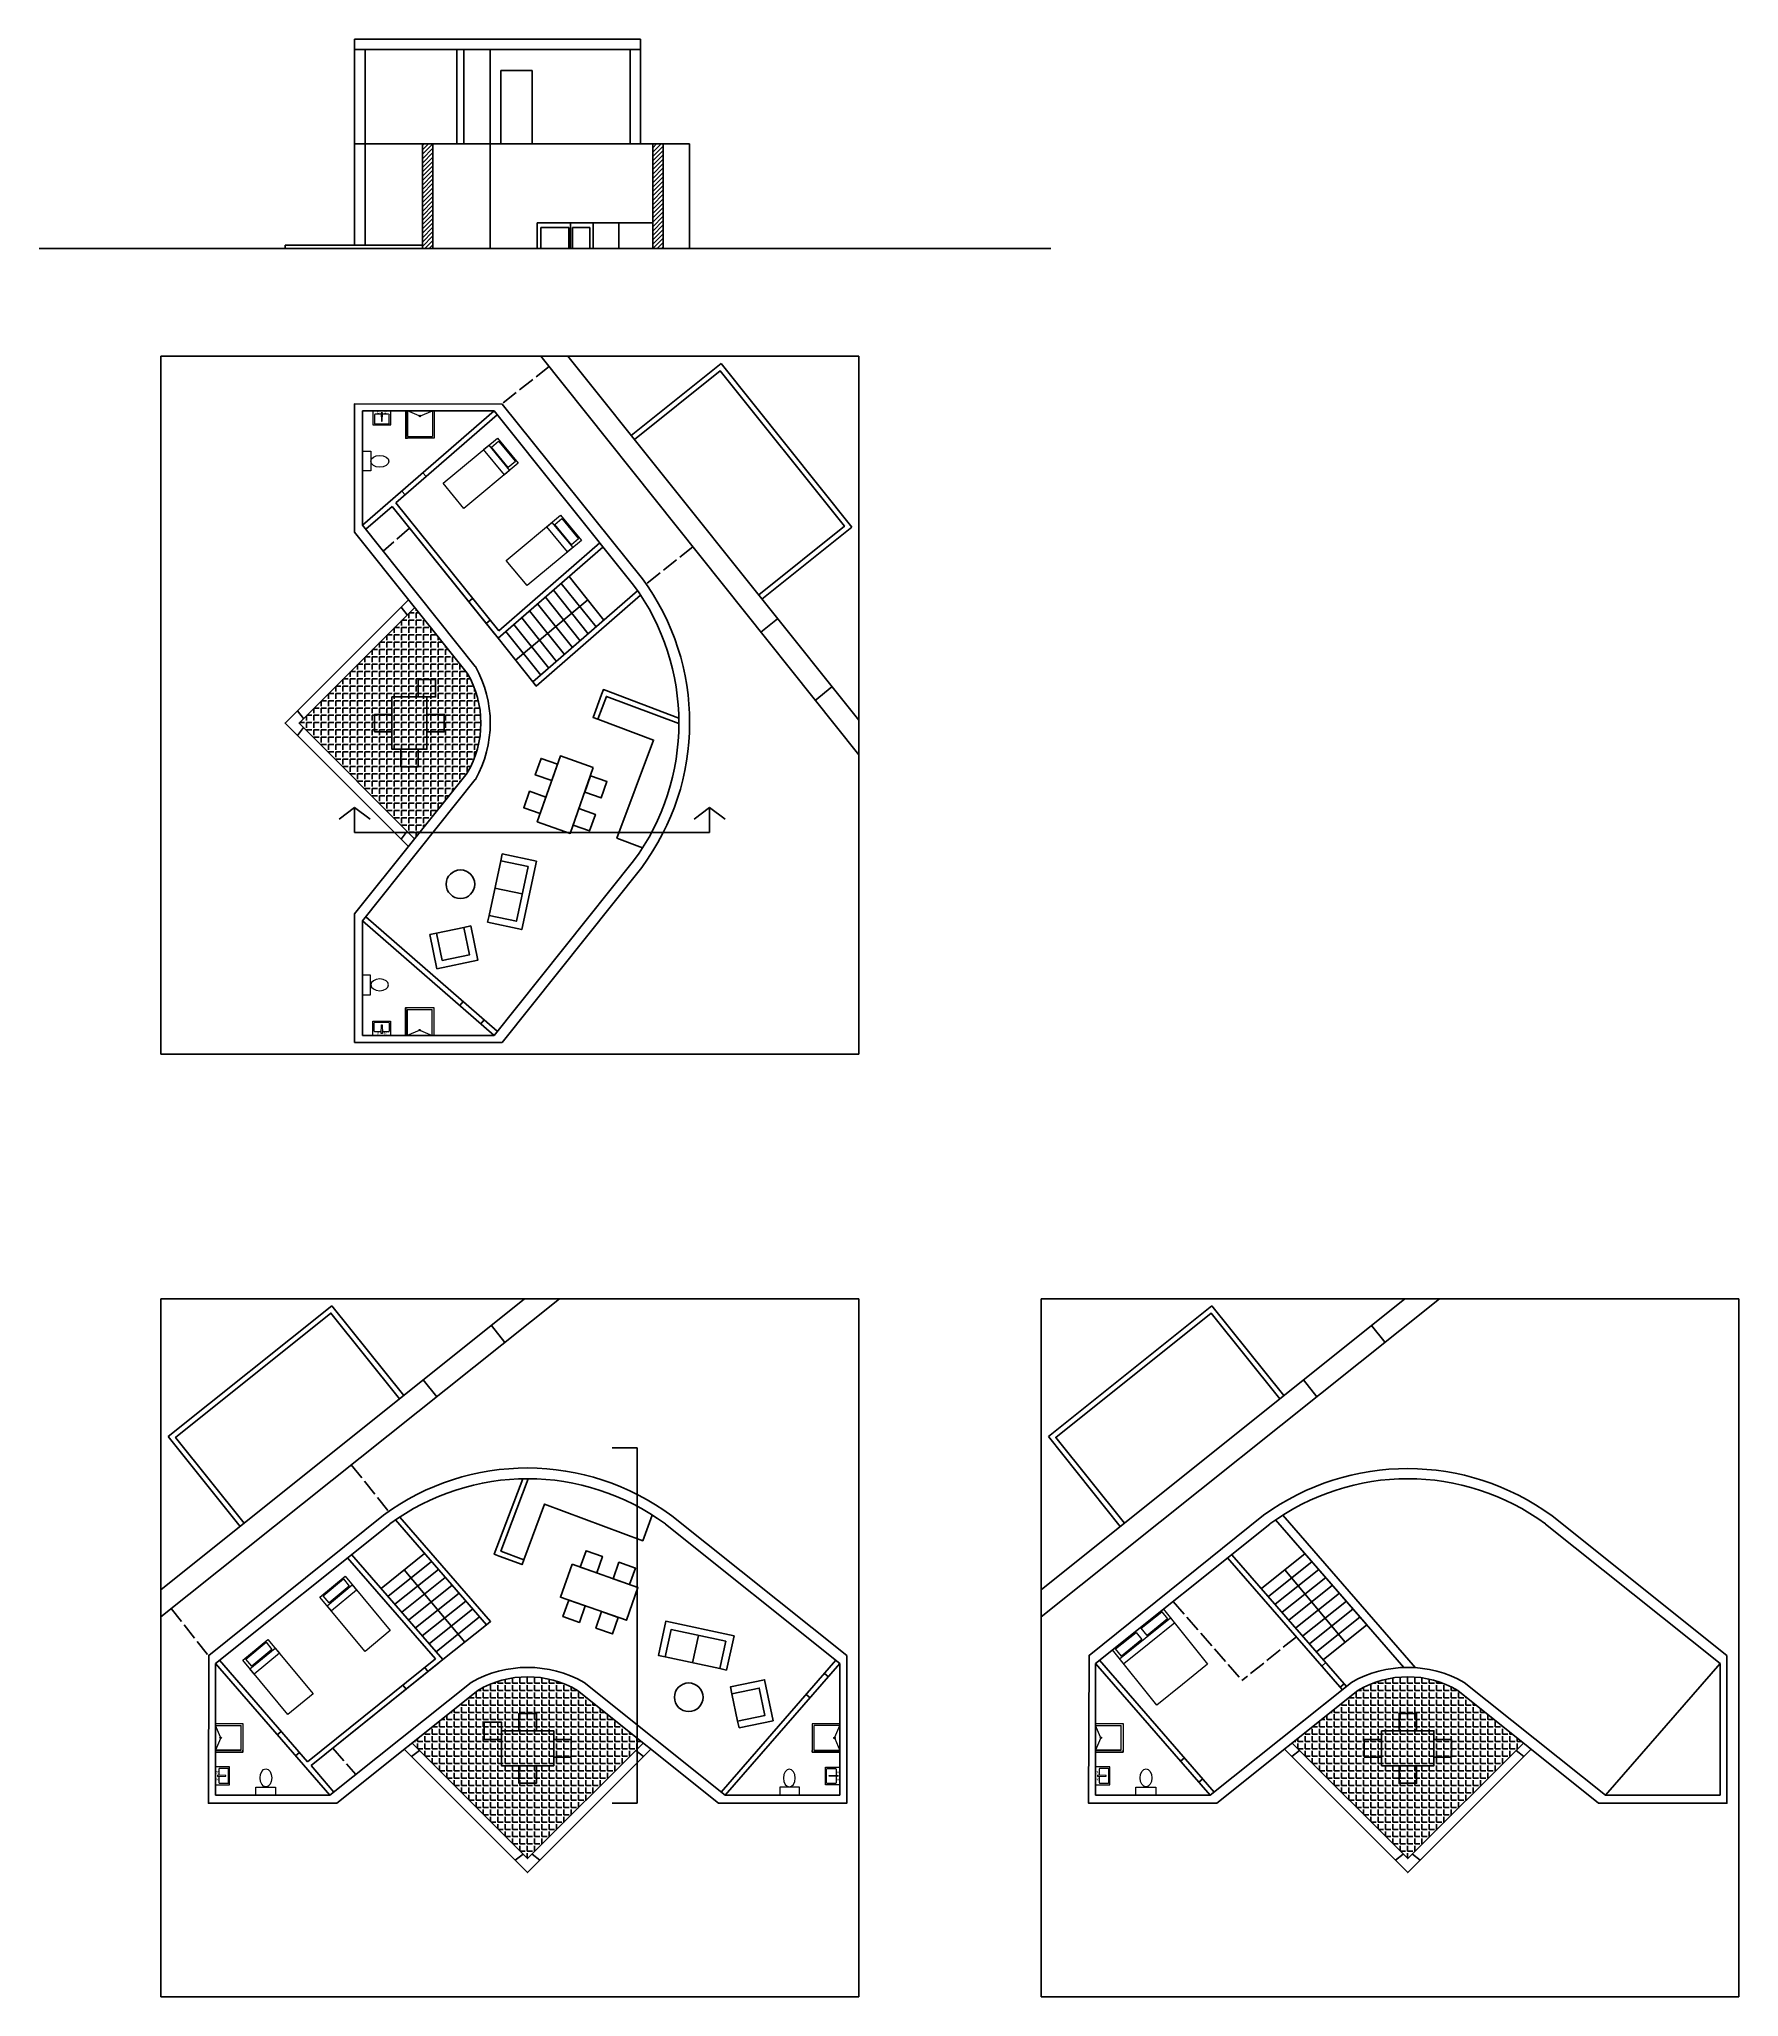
# Model space of a CAD drawing. Header units: millimetres. Extents: x 2136 to 7007, y 2494 to 8103.
import ezdxf

# ---------------------------------------------------------------- set-up
doc = ezdxf.new("R2010")
doc.units = ezdxf.units.MM
doc.linetypes.add('ACAD_ISO02W100', pattern=[15, 12, -3])

msp = doc.modelspace()

# ---------------------------------------------------------------- hatches: boundary and pattern name
h = msp.add_hatch()
h.set_pattern_fill('ANSI31', color=256, scale=2.8)
h.paths.add_polyline_path([(3264.4, 7803), (3234.4, 7803), (3234.4, 7503), (3264.4, 7503)])
h.paths.add_polyline_path([(3924.5, 7803), (3894.5, 7803), (3894.5, 7503), (3924.5, 7503)])
h = msp.add_hatch()
h.set_pattern_fill('ANGLE', color=256, scale=3, angle=-90)
h.set_pattern_definition([(270, (4955.488, 11215.747), (20.955, -4e-15), [15.24, -5.715]), (360, (4955.488, 11215.747), (5e-15, 20.955), [15.24, -5.715])])
h.paths.add_polyline_path([(3362.6, 6286.4), (3212.2, 6474.7), (2880.9, 6143.4), (3212.1, 5812.1), (3362.6, 6000.3, 0.274982)])
h.paths.add_polyline_path([(3247.1, 6168.4), (3297.1, 6168.4), (3297.1, 6118.4), (3247.1, 6118.4), (3247.1, 6068.4), (3222.1, 6068.4), (3222.1, 6018.4), (3172.1, 6018.4), (3172.1, 6068.4), (3147.1, 6068.4), (3147.1, 6118.4), (3097.1, 6118.4), (3097.1, 6168.4), (3147.1, 6168.4), (3147.1, 6218.4), (3172.1, 6218.4), (3172.1, 6268.4), (3222.1, 6268.4), (3222.1, 6218.4), (3247.1, 6218.4)], flags=16)
h.paths.add_polyline_path([(3247.1, 6218.4), (3147.1, 6218.4), (3147.1, 6068.4), (3247.1, 6068.4)], flags=0)
h = msp.add_hatch()
h.set_pattern_fill('ANGLE', color=256, scale=3, angle=-90)
h.set_pattern_definition([(270, (4955.488, 11215.747), (20.955, -4e-15), [15.24, -5.715]), (360, (4955.488, 11215.747), (5e-15, 20.955), [15.24, -5.715])])
h.paths.add_polyline_path([(3147.1, 6068.4), (3247.1, 6068.4), (3247.1, 6218.4), (3147.1, 6218.4)])
h.paths.add_polyline_path([(3222.1, 6218.4), (3222.1, 6268.4), (3172.1, 6268.4), (3172.1, 6218.4)])
h.paths.add_polyline_path([(3247.1, 6118.4), (3297.1, 6118.4), (3297.1, 6168.4), (3247.1, 6168.4)])
h.paths.add_polyline_path([(3222.1, 6018.4), (3222.1, 6068.4), (3172.1, 6068.4), (3172.1, 6018.4)])
h.paths.add_polyline_path([(3147.1, 6118.4), (3147.1, 6168.4), (3097.1, 6168.4), (3097.1, 6118.4)])
h = msp.add_hatch()
h.set_pattern_fill('ANGLE', color=256, scale=3)
h.set_pattern_definition([(0, (-1536.482, 4964.326), (0, 20.955), [15.24, -5.715]), (90, (-1536.482, 4964.326), (-20.955, 1e-15), [15.24, -5.715])])
h.paths.add_polyline_path([(3392.8, 3371.4), (3204.6, 3221), (3535.9, 2889.7), (3867.2, 3221), (3679, 3371.4, 0.274982)])
h.paths.add_polyline_path([(3510.9, 3255.9), (3510.9, 3305.9), (3560.9, 3305.9), (3560.9, 3255.9), (3610.9, 3255.9), (3610.9, 3230.9), (3660.9, 3230.9), (3660.9, 3180.9), (3610.9, 3180.9), (3610.9, 3155.9), (3560.9, 3155.9), (3560.9, 3105.9), (3510.9, 3105.9), (3510.9, 3155.9), (3460.9, 3155.9), (3460.9, 3180.9), (3410.9, 3180.9), (3410.9, 3230.9), (3460.9, 3230.9), (3460.9, 3255.9)], flags=16)
h.paths.add_polyline_path([(3460.9, 3255.9), (3460.9, 3155.9), (3610.9, 3155.9), (3610.9, 3255.9)], flags=0)
h = msp.add_hatch()
h.set_pattern_fill('ANGLE', color=256, scale=3)
h.set_pattern_definition([(0, (986.12, 4964.326), (0, 20.955), [15.24, -5.715]), (90, (986.12, 4964.326), (-20.955, 1e-15), [15.24, -5.715])])
h.paths.add_polyline_path([(5915.4, 3371.4), (5727.2, 3221), (6058.5, 2889.7), (6389.8, 3221), (6201.6, 3371.4, 0.274982)])
h.paths.add_polyline_path([(6033.5, 3255.9), (6033.5, 3305.9), (6083.5, 3305.9), (6083.5, 3255.9), (6133.5, 3255.9), (6133.5, 3230.9), (6183.5, 3230.9), (6183.5, 3180.9), (6133.5, 3180.9), (6133.5, 3155.9), (6083.5, 3155.9), (6083.5, 3105.9), (6033.5, 3105.9), (6033.5, 3155.9), (5983.5, 3155.9), (5983.5, 3180.9), (5933.5, 3180.9), (5933.5, 3230.9), (5983.5, 3230.9), (5983.5, 3255.9)], flags=16)
h.paths.add_polyline_path([(5983.5, 3255.9), (5983.5, 3155.9), (6133.5, 3155.9), (6133.5, 3255.9)], flags=0)
h = msp.add_hatch()
h.set_pattern_fill('ANGLE', color=256, scale=3)
h.set_pattern_definition([(0, (-1536.482, 4964.326), (0, 20.955), [15.24, -5.715]), (90, (-1536.482, 4964.326), (-20.955, 1e-15), [15.24, -5.715])])
h.paths.add_polyline_path([(3610.9, 3155.9), (3610.9, 3255.9), (3460.9, 3255.9), (3460.9, 3155.9)])
h.paths.add_polyline_path([(3460.9, 3230.9), (3410.9, 3230.9), (3410.9, 3180.9), (3460.9, 3180.9)])
h.paths.add_polyline_path([(3560.9, 3255.9), (3560.9, 3305.9), (3510.9, 3305.9), (3510.9, 3255.9)])
h.paths.add_polyline_path([(3660.9, 3230.9), (3610.9, 3230.9), (3610.9, 3180.9), (3660.9, 3180.9)])
h.paths.add_polyline_path([(3560.9, 3155.9), (3510.9, 3155.9), (3510.9, 3105.9), (3560.9, 3105.9)])
h = msp.add_hatch()
h.set_pattern_fill('ANGLE', color=256, scale=3)
h.set_pattern_definition([(0, (986.12, 4964.326), (0, 20.955), [15.24, -5.715]), (90, (986.12, 4964.326), (-20.955, 1e-15), [15.24, -5.715])])
h.paths.add_polyline_path([(6133.5, 3155.9), (6133.5, 3255.9), (5983.5, 3255.9), (5983.5, 3155.9)])
h.paths.add_polyline_path([(5933.5, 3180.9), (5983.5, 3180.9), (5983.5, 3230.9), (5933.5, 3230.9)])
h.paths.add_polyline_path([(6083.5, 3255.9), (6083.5, 3305.9), (6033.5, 3305.9), (6033.5, 3255.9)])
h.paths.add_polyline_path([(6183.5, 3230.9), (6133.5, 3230.9), (6133.5, 3180.9), (6183.5, 3180.9)])
h.paths.add_polyline_path([(6083.5, 3155.9), (6033.5, 3155.9), (6033.5, 3105.9), (6083.5, 3105.9)])

# ---------------------------------------------------------------- linework, layer by layer
for p, q in [((3859.7, 8103), (3039.8, 8103)), ((3039.8, 8103), (3039.8, 7803)), ((3039.8, 8103), (3039.8, 8073)), ((3353.3, 8103), (3333.3, 8103)), ((3859.7, 7803), (3859.7, 8103)), ((3039.8, 8073), (3859.7, 8073)), ((3069.8, 7803), (3069.8, 8073)), ((3333.3, 8073), (3333.3, 7803)), ((3353.3, 8073), (3353.3, 7803)), ((3428.8, 7803), (3428.6, 8073)), ((3844.7, 8073), (3829.7, 8073)), ((3829.7, 8073), (3829.7, 7803)), ((3859.7, 8073), (3844.7, 8073)), ((3458.8, 7803), (3458.8, 8013)), ((3458.8, 8013), (3548.8, 8013)), ((3548.8, 8013), (3548.8, 7803)), ((3234.4, 7803), (3039.8, 7803)), ((3039.8, 7803), (3039.8, 7513)), ((3039.8, 7803), (3069.8, 7803)), ((3069.8, 7803), (3069.8, 7513)), ((3264.4, 7803), (3234.4, 7803)), ((3234.4, 7803), (3234.4, 7503)), ((3924.5, 7803), (3264.4, 7803)), ((3264.4, 7503), (3264.4, 7803)), ((3428.8, 7803), (3428.8, 7503)), ((3428.8, 7803), (3458.8, 7803)), ((3894.5, 7503), (3894.5, 7803)), ((3894.5, 7803), (3924.5, 7803)), ((3924.5, 7803), (4000.1, 7803)), ((3924.5, 7803), (3924.5, 7503)), ((4000.1, 7803), (4000.1, 7503)), ((3658.9, 7577), (3563.7, 7577)), ((3563.7, 7577), (3563.7, 7563)), ((3658.9, 7503), (3658.9, 7577)), ((3658.9, 7577), (3724.2, 7577)), ((3724.2, 7577), (3724.2, 7503)), ((3797.6, 7577), (3724.2, 7577)), ((3797.6, 7503), (3797.6, 7577)), ((3797.6, 7577), (3894.5, 7577)), ((3563.7, 7563), (3563.7, 7503)), ((3653.9, 7563), (3573.7, 7563)), ((3573.7, 7503), (3573.7, 7563)), ((3653.9, 7503), (3653.9, 7563)), ((3714.2, 7563), (3664.2, 7563)), ((3664.2, 7563), (3664.2, 7503)), ((3714.2, 7503), (3714.2, 7563)), ((2135.9, 7503), (5035.4, 7503)), ((2840.9, 7503), (2840.9, 7513)), ((2840.9, 7513), (3234.4, 7513)), ((3234.4, 7503), (3264.4, 7503)), ((3563.7, 7503), (3568.7, 7503)), ((3568.7, 7503), (3573.7, 7503)), ((3658.9, 7503), (3653.9, 7503)), ((3719.2, 7503), (3714.2, 7503)), ((3724.2, 7503), (3719.2, 7503)), ((3924.5, 7503), (3894.5, 7503)), ((2484.9, 5194.4), (2484.9, 7194.4)), ((2484.9, 7194.4), (4484.9, 7194.4)), ((3574.1, 7194.4), (4484.9, 6052.1)), ((3650.9, 7194.4), (4484.9, 6151.9)), ((4484.9, 7194.4), (3684.9, 7194.4)), ((4484.9, 7194.4), (4484.9, 5194.4)), ((3832.7, 6967.1), (4090.4, 7173.2)), ((4090.4, 7173.2), (4465.2, 6704.7)), ((3063, 7038.4), (3062.4, 6710.2)), ((3439.6, 7038.4), (3062.4, 6710.2)), ((3439.6, 7038.4), (3063, 7038.4)), ((3120.8, 7038.4), (3171.8, 7038.4)), ((3158.6, 6774), (3449, 7026.7)), ((3191.4, 6964.5), (3191.4, 7038.4)), ((3839.6, 6538.4), (3439.6, 7038.4)), ((3071.8, 6698.5), (3147.3, 6764.1)), ((3158.6, 6774), (3453.1, 6407.7)), ((3386, 6305.2), (3062.4, 6710.2)), ((4465.2, 6704.7), (4207.5, 6498.6)), ((3453.1, 6407.7), (3742.5, 6659.5)), ((3654.9, 6563.4), (3754.7, 6438.4)), ((3551.1, 6261.2), (3851.2, 6522.3)), ((3609.6, 6524), (3709.5, 6399)), ((3609.6, 6524), (3709.5, 6399)), ((3632.3, 6543.7), (3732.1, 6418.7)), ((3173.2, 6475.7), (3191, 6453.5)), ((3501.1, 6323.7), (3708.1, 6496.7)), ((3541.7, 6465), (3641.6, 6339.9)), ((3564.4, 6484.6), (3664.2, 6359.6)), ((3564.4, 6484.6), (3664.2, 6359.6)), ((3587, 6504.3), (3686.9, 6379.3)), ((3473.8, 6405.9), (3573.7, 6280.9)), ((3496.5, 6425.6), (3596.3, 6300.5)), ((3519.1, 6445.3), (3619, 6320.2)), ((3519.1, 6445.3), (3619, 6320.2)), ((4252.3, 6442.4), (4204.3, 6403.9)), ((3451.2, 6386.2), (3551.1, 6261.2)), ((4408.2, 6246.9), (4360.2, 6208.5)), ((2876.2, 6178.7), (2894, 6156.5)), ((2894, 6130.3), (2876.2, 6108)), ((3386, 5981.8), (3062.4, 5576.7)), ((3039.8, 5901.2), (2995.4, 5868.4)), ((3039.8, 5829.5), (3039.8, 5901.2)), ((3039.8, 5829.5), (3039.8, 5901.2)), ((3039.8, 5901.2), (3084.2, 5868.4)), ((4057.5, 5901.2), (4013.1, 5868.4)), ((4057.5, 5829.5), (4057.5, 5901.2)), ((4057.5, 5901.2), (4101.9, 5868.4)), ((3039.8, 5829.5), (4057.5, 5829.5)), ((3190.9, 5833.3), (3173.2, 5811.1)), ((3425.4, 5592.5), (3459.1, 5748.9)), ((3839.6, 5748.5), (3439.6, 5248.5)), ((3442.3, 5670.7), (3520.5, 5653.9)), ((3062.4, 5248.5), (3062.4, 5576.7)), ((3062.4, 5576.7), (3439.6, 5248.5)), ((3071.8, 5588.4), (3449, 5260.3)), ((3275, 5541.6), (3353.3, 5558)), ((3191.1, 5322.5), (3191.1, 5248.5)), ((3439.6, 5248.5), (3062.4, 5248.5)), ((4484.9, 5194.4), (2484.9, 5194.4)), ((2484.9, 4493.7), (4484.9, 4493.7)), ((2484.9, 2493.7), (2484.9, 4493.7)), ((2484.9, 4493.7), (2484.9, 3693.7)), ((2484.9, 3659.7), (3527.4, 4493.7)), ((2484.9, 3582.9), (3627.2, 4493.7)), ((4484.9, 4493.7), (4484.9, 2493.7)), ((5007.3, 4493.7), (7007.3, 4493.7)), ((5007.3, 2493.7), (5007.3, 4493.7)), ((5007.3, 4493.7), (5007.3, 3693.7)), ((5007.3, 3659.7), (6049.8, 4493.7)), ((5007.3, 3582.9), (6149.6, 4493.7)), ((7007.3, 4493.7), (7007.3, 2493.7)), ((2506, 4099.2), (2974.5, 4474.1)), ((2974.5, 4474.1), (3180.7, 4216.4)), ((5028.5, 4099.2), (5497, 4474.1)), ((5497, 4474.1), (5703.1, 4216.4)), ((3432.4, 4417), (3470.8, 4369)), ((5954.8, 4417), (5993.2, 4369)), ((3236.9, 4261.2), (3275.3, 4213.2)), ((5759.3, 4261.2), (5797.8, 4213.2)), ((2712.2, 3841.5), (2506, 4099.2)), ((5234.6, 3841.5), (5028.5, 4099.2)), ((3849.7, 4066.3), (3778.1, 4066.3)), ((3849.7, 3048.6), (3849.7, 4066.3)), ((5700.6, 3873.9), (6080.9, 3436.8)), ((3140.9, 3848.5), (2640.9, 3448.5)), ((3418.1, 3559.9), (3157, 3860)), ((3930.7, 3848.5), (4430.7, 3448.5)), ((5663.5, 3848.5), (5163.5, 3448.5)), ((5679.6, 3860), (6047.3, 3437.4)), ((6453.3, 3848.5), (6953.3, 3448.5)), ((3115.8, 3663.7), (3240.8, 3763.6)), ((5882.4, 3383.4), (5554.4, 3760.3)), ((5639.3, 3663.7), (5764.3, 3763.6)), ((3271.6, 3462), (3019.7, 3751.3)), ((3135.5, 3641.1), (3260.5, 3741)), ((3155.2, 3618.5), (3280.2, 3718.3)), ((3155.2, 3618.5), (3280.2, 3718.3)), ((3355.6, 3510), (3182.5, 3717)), ((5870.7, 3374.1), (5542.2, 3751.5)), ((5659, 3641.1), (5784, 3741)), ((5659, 3641.1), (5784, 3741)), ((5678.6, 3618.5), (5803.7, 3718.3)), ((5678.6, 3618.5), (5803.7, 3718.3)), ((5678.6, 3618.5), (5803.7, 3718.3)), ((5879, 3510), (5705.9, 3717)), ((3174.9, 3595.8), (3299.9, 3695.7)), ((3194.6, 3573.2), (3319.6, 3673.1)), ((3194.6, 3573.2), (3319.6, 3673.1)), ((3214.3, 3550.6), (3339.3, 3650.4)), ((5698.3, 3595.8), (5823.4, 3695.7)), ((5718, 3573.2), (5843.1, 3673.1)), ((5718, 3573.2), (5843.1, 3673.1)), ((5737.7, 3550.6), (5862.7, 3650.4)), ((3234, 3527.9), (3359, 3627.8)), ((3234, 3527.9), (3359, 3627.8)), ((3253.7, 3505.3), (3378.7, 3605.2)), ((5757.4, 3527.9), (5882.4, 3627.8)), ((5757.4, 3527.9), (5882.4, 3627.8)), ((5777.1, 3505.3), (5902.1, 3605.2)), ((3273.4, 3482.7), (3398.4, 3582.6)), ((3293.1, 3460.1), (3418.1, 3559.9)), ((5796.8, 3482.7), (5921.8, 3582.6)), ((4008.6, 3451.1), (4025.4, 3529.3)), ((2640.9, 3448.5), (2640.9, 3071.8)), ((2640.9, 3448.5), (2969.1, 3071.3)), ((2905.3, 3167.4), (2652.6, 3457.9)), ((2905.3, 3167.4), (3271.6, 3462)), ((4086.8, 3434.3), (3930.4, 3468)), ((4090.8, 3080.6), (4419, 3457.9)), ((4102.5, 3071.3), (4430.7, 3448.5)), ((4430.7, 3448.5), (4430.7, 3071.3)), ((5163.5, 3448.5), (5163.5, 3071.8)), ((5163.5, 3448.5), (5491.7, 3071.3)), ((5175.2, 3457.9), (5503.4, 3080.6)), ((6625.1, 3071.3), (6953.3, 3448.5)), ((6953.3, 3448.5), (6953.3, 3071.3)), ((3374.1, 3394.8), (2969.1, 3071.3)), ((3697.5, 3394.8), (4102.5, 3071.3)), ((5896.7, 3394.8), (5491.7, 3071.3)), ((5491.7, 3071.3), (5882.4, 3383.4)), ((6220.1, 3394.8), (6625.1, 3071.3)), ((4137.7, 3283.8), (4121.2, 3362.1)), ((2714.8, 3200.2), (2640.9, 3200.2)), ((3203.5, 3182), (3225.8, 3199.8)), ((3846, 3199.8), (3868.2, 3182)), ((4356.8, 3199.9), (4430.7, 3199.9)), ((5237.4, 3200.2), (5163.5, 3200.2)), ((5726.1, 3182), (5748.4, 3199.8)), ((6368.6, 3199.8), (6390.8, 3182)), ((2640.9, 3129.7), (2640.9, 3180.7)), ((2980.8, 3080.6), (2915.1, 3156.1)), ((2640.9, 3071.8), (2969.1, 3071.3)), ((3849.7, 3048.6), (3778.1, 3048.6)), ((4430.7, 3071.3), (4102.5, 3071.3)), ((5163.5, 3071.8), (5491.7, 3071.3)), ((6953.3, 3071.3), (6625.1, 3071.3)), ((3500.5, 2885), (3522.8, 2902.8)), ((3549, 2902.8), (3571.2, 2885)), ((6023.1, 2885), (6045.4, 2902.8)), ((6071.6, 2902.8), (6093.8, 2885)), ((4484.9, 2493.7), (2484.9, 2493.7)), ((7007.3, 2493.7), (5007.3, 2493.7))]:
    msp.add_line(p, q)
at = {"linetype": 'ACAD_ISO02W100', "ltscale": 4}
for p, q in [((3597.6, 7165.1), (3461.1, 7057.1)), ((3197.4, 6701.8), (3121.7, 6636)), ((4009.3, 6648.7), (3875.5, 6541.7)), ((3030.5, 4018.1), (3137.5, 3884.3)), ((2514.2, 3606.4), (2622.2, 3470)), ((5386.2, 3626.7), (5583, 3400.2)), ((2977.5, 3206.2), (3043.3, 3130.6))]:
    msp.add_line(p, q, dxfattribs=at)
at = {"color": 7, "lineweight": 5}
for p, q in [((3092.5, 7038.4), (3092.5, 6997.6)), ((3096.7, 7026), (3096.7, 7002.5)), ((3116.3, 7028), (3098.7, 7028)), ((3137.5, 7028), (3120, 7028)), ((3139.5, 7002.5), (3139.5, 7026)), ((3143.5, 6997.6), (3143.5, 7038.4)), ((3225.2, 7023.9), (3191.4, 7038.4)), ((3229, 7023.9), (3262.8, 7038.4)), ((3262.8, 7038.4), (3262.8, 6964.5)), ((3267.9, 7038.4), (3267.9, 6959.4)), ((3092.5, 6997.6), (3143.5, 6997.6)), ((3098.7, 7000.5), (3137.5, 7000.5)), ((3191.4, 6964.5), (3262.8, 6964.5)), ((3267.9, 6959.4), (3191.4, 6959.4)), ((3092.2, 5248.5), (3092.2, 5289.3)), ((3092.2, 5289.3), (3143.2, 5289.3)), ((3096.4, 5261), (3096.4, 5284.4)), ((3098.4, 5286.4), (3137.2, 5286.4)), ((3139.2, 5284.4), (3139.2, 5261)), ((3143.2, 5289.3), (3143.2, 5248.5)), ((3267.6, 5327.6), (3191.1, 5327.6)), ((3191.1, 5322.5), (3262.5, 5322.5)), ((3262.5, 5248.5), (3262.5, 5322.5)), ((3267.6, 5248.5), (3267.6, 5327.6)), ((3115.9, 5258.9), (3098.4, 5258.9)), ((3137.2, 5258.9), (3119.6, 5258.9)), ((3224.9, 5263), (3191.1, 5248.5)), ((3228.6, 5263), (3262.5, 5248.5)), ((5285.2, 3546.3), (5358.5, 3604.5)), ((5358.5, 3604.5), (5484.8, 3447.1)), ((5212.3, 3487.6), (5285.2, 3546.3)), ((5305.4, 3521.3), (5378.3, 3580)), ((5390.5, 3564.9), (5317.6, 3506.1)), ((5379.1, 3578.5), (5391.1, 3563.3)), ((5339.4, 3329.9), (5212.3, 3487.6)), ((5232.5, 3462.6), (5305.4, 3521.3)), ((5317.6, 3506.1), (5244.7, 3447.5)), ((5484.8, 3447.1), (5412.3, 3388.7)), ((5412.3, 3388.7), (5339.4, 3329.9)), ((2640.9, 3276.7), (2719.9, 3276.7)), ((2640.9, 3271.6), (2714.8, 3271.6)), ((2655.4, 3237.8), (2640.9, 3271.6)), ((2714.8, 3200.2), (2714.8, 3271.6)), ((2719.9, 3276.7), (2719.9, 3200.2)), ((4430.7, 3276.4), (4351.7, 3276.4)), ((4351.7, 3276.4), (4351.7, 3199.9)), ((4430.7, 3271.3), (4356.8, 3271.3)), ((4356.8, 3199.9), (4356.8, 3271.3)), ((4416.2, 3237.5), (4430.7, 3271.3)), ((5163.5, 3276.7), (5242.5, 3276.7)), ((5163.5, 3271.6), (5237.4, 3271.6)), ((5178, 3237.8), (5163.5, 3271.6)), ((5237.4, 3200.2), (5237.4, 3271.6)), ((5242.5, 3276.7), (5242.5, 3200.2)), ((2655.4, 3234.1), (2640.9, 3200.2)), ((4416.2, 3233.7), (4430.7, 3199.9)), ((5178, 3234.1), (5163.5, 3200.2)), ((2681.7, 3152.4), (2640.9, 3152.4)), ((2651.3, 3146.3), (2651.3, 3128.8)), ((2676.8, 3148.4), (2653.3, 3148.4)), ((2678.8, 3107.6), (2678.8, 3146.3)), ((2681.7, 3101.4), (2681.7, 3152.4)), ((4389.9, 3152), (4430.7, 3152)), ((4389.9, 3101.1), (4389.9, 3152)), ((4392.8, 3107.2), (4392.8, 3146)), ((4394.9, 3148), (4418.3, 3148)), ((4420.4, 3146), (4420.4, 3128.5)), ((5204.3, 3152.4), (5163.5, 3152.4)), ((5173.9, 3146.3), (5173.9, 3128.8)), ((5199.4, 3148.4), (5175.9, 3148.4)), ((5201.4, 3107.6), (5201.4, 3146.3)), ((5204.3, 3101.4), (5204.3, 3152.4)), ((2640.9, 3101.4), (2681.7, 3101.4)), ((2651.3, 3125.1), (2651.3, 3107.6)), ((2653.3, 3105.5), (2676.8, 3105.5)), ((4430.7, 3101.1), (4389.9, 3101.1)), ((4418.3, 3105.2), (4394.9, 3105.2)), ((4420.4, 3124.8), (4420.4, 3107.2)), ((5163.5, 3101.4), (5204.3, 3101.4)), ((5173.9, 3125.1), (5173.9, 3107.6)), ((5175.9, 3105.5), (5199.4, 3105.5))]:
    msp.add_line(p, q, dxfattribs=at)
for points in [[(3842, 6955.5), (4088, 7152.3), (4444, 6707.2), (4198.1, 6510.4)], [(3039.8, 7038.4), (3039.8, 7058.4), (3463, 7057.1)], [(3039.8, 6690.5), (3039.8, 7038.4), (3039.8, 7038.4)], [(3191.4, 6959.4), (3186.4, 6959.4), (3186.4, 7038.4)], [(3463, 7057.1), (3463, 7057.1), (3864.7, 6556.8), (3864.7, 6556.8)], [(3235.6, 6860.7), (3245.4, 6849.5)], [(3185, 6797), (3175.2, 6808.3)], [(3147.3, 6764.1), (3441.8, 6397.9)], [(3147.3, 6764.1), (3451.2, 6386.2)], [(3039.8, 6690.5), (3039.8, 6690.5), (3362.6, 6286.4), (3362.6, 6286.4)], [(3451.2, 6386.2), (3751.8, 6647.8)], [(3551.1, 6261.2), (3560.4, 6249.4), (3859.7, 6509.7)], [(3194.4, 6496.9), (2840.9, 6143.4), (3194.4, 5789.9)], [(3212.2, 6474.7), (2880.9, 6143.4), (3212.1, 5812.1)], [(3366.6, 6491.2), (3378.1, 6500.5)], [(3428.5, 6438.4), (3416.9, 6429)], [(3737.4, 6154.2), (3723.4, 6159.4), (3747.8, 6225), (3753.1, 6239.1), (3969.4, 6157.4)], [(3969.4, 6142.3), (3761.9, 6219.8), (3737.4, 6154.2), (3896.7, 6094.7), (3791.7, 5813.7), (3865.4, 5786.1)], [(3621.6, 6025.6), (3605.1, 5978.4), (3557.9, 5995), (3574.4, 6042.2), (3621.6, 6025.6)], [(3724.2, 6016.2), (3658.1, 5827.4), (3563.7, 5860.5), (3629.8, 6049.2), (3724.2, 6016.2)], [(3362.6, 6000.3), (3362.6, 6000.3), (3039.8, 5596.4), (3039.8, 5596.4)], [(3588.5, 5931.2), (3572, 5884.1), (3524.8, 5900.6), (3541.3, 5947.8), (3588.5, 5931.2)], [(3716, 5992.6), (3699.4, 5945.4), (3746.6, 5928.9), (3763.2, 5976), (3716, 5992.6)], [(3682.9, 5898.2), (3666.4, 5851), (3713.6, 5834.5), (3730.1, 5881.7), (3682.9, 5898.2)], [(3421.2, 5572.9), (3519, 5551.9), (3561.1, 5747.4), (3463.3, 5768.5), (3459.1, 5748.9), (3537.3, 5732.1), (3503.7, 5575.6), (3425.4, 5592.5), (3421.2, 5572.9)], [(3863, 5729.9), (3863, 5729.9), (3462.7, 5228.5), (3462.7, 5228.5)], [(3039.8, 5596.4), (3039.8, 5248.5), (3039.8, 5248.5)], [(3255.4, 5537.5), (3275.9, 5439.6), (3393.4, 5464.3), (3372.8, 5562.2), (3353.3, 5558), (3369.7, 5479.8), (3291.4, 5463.3), (3275, 5541.6), (3255.4, 5537.5)], [(3341.6, 5333.9), (3351.4, 5345.2)], [(3191.1, 5327.6), (3186.1, 5327.6), (3186.1, 5248.5)], [(3411.8, 5292.7), (3401.9, 5281.4)], [(3039.8, 5248.5), (3039.8, 5228.5), (3462.7, 5228.5)], [(2723.8, 3850.8), (2527, 4096.8), (2972.1, 4452.9), (3168.9, 4206.9)], [(5246.2, 3850.8), (5049.4, 4096.8), (5494.5, 4452.9), (5691.3, 4206.9)], [(3525.1, 3746.2), (3519.8, 3732.2), (3454.2, 3756.7), (3440.2, 3761.9), (3521.9, 3978.2)], [(3537, 3978.2), (3459.5, 3770.7), (3525.1, 3746.2), (3584.5, 3905.5), (3865.6, 3800.5), (3893.1, 3874.3)], [(2622.2, 3471.8), (2622.2, 3471.8), (3122.4, 3873.5), (3122.4, 3873.5)], [(3949.4, 3871.8), (3949.4, 3871.8), (4450.7, 3471.5), (4450.7, 3471.5)], [(5144.8, 3471.8), (5144.8, 3471.8), (5645, 3873.5), (5645, 3873.5)], [(6472, 3871.8), (6472, 3871.8), (6973.3, 3471.5), (6973.3, 3471.5)], [(3418.1, 3559.9), (3429.8, 3569.3), (3169.6, 3868.5)], [(5816, 3459.7), (5941, 3559.5), (5679.6, 3860)], [(3293.1, 3460.1), (3031.5, 3760.7)], [(3686.7, 3724.8), (3733.9, 3708.3), (3750.4, 3755.5), (3703.2, 3772), (3686.7, 3724.8)], [(3663.1, 3733.1), (3851.9, 3667), (3818.8, 3572.6), (3630, 3638.7), (3663.1, 3733.1)], [(3781.1, 3691.7), (3828.3, 3675.2), (3844.8, 3722.4), (3797.6, 3738.9), (3781.1, 3691.7)], [(3653.6, 3630.4), (3700.8, 3613.9), (3684.3, 3566.7), (3637.1, 3583.2), (3653.6, 3630.4)], [(3748, 3597.4), (3795.2, 3580.8), (3778.7, 3533.7), (3731.5, 3550.2), (3748, 3597.4)], [(4106.3, 3430.1), (4127.4, 3527.8), (3931.9, 3569.9), (3910.8, 3472.2), (3930.4, 3468), (3947.2, 3546.2), (4103.6, 3512.5), (4086.8, 3434.3), (4106.3, 3430.1)], [(2640.9, 3048.6), (2620.9, 3048.6), (2622.2, 3471.8)], [(2915.1, 3156.1), (3293.1, 3460.1)], [(2915.1, 3156.1), (3281.4, 3450.7)], [(3240.9, 3437.3), (3250.3, 3425.7)], [(4430.7, 3048.6), (4450.7, 3048.6), (4450.7, 3471.5)], [(5163.5, 3048.6), (5143.5, 3048.6), (5144.8, 3471.8)], [(5812.1, 3441.5), (5823.3, 3451.3)], [(6953.3, 3048.6), (6973.3, 3048.6), (6973.3, 3471.5)], [(2988.8, 3048.6), (2988.8, 3048.6), (3392.8, 3371.4), (3392.8, 3371.4)], [(3188.1, 3375.4), (3178.7, 3387)], [(3679, 3371.4), (3679, 3371.4), (4082.8, 3048.6), (4082.8, 3048.6)], [(4141.8, 3264.2), (4239.6, 3284.8), (4215, 3402.2), (4117.1, 3381.7), (4121.2, 3362.1), (4199.5, 3378.5), (4216, 3300.2), (4137.7, 3283.8), (4141.8, 3264.2)], [(4386.6, 3420.6), (4397.9, 3410.8)], [(5511.4, 3048.6), (5511.4, 3048.6), (5915.4, 3371.4), (5915.4, 3371.4)], [(5875.8, 3391), (5864.5, 3381.1)], [(6201.6, 3371.4), (6201.6, 3371.4), (6605.4, 3048.6), (6605.4, 3048.6)], [(4345.4, 3350.4), (4334.1, 3360.2)], [(2818.5, 3244.4), (2829.8, 3254.2)], [(2719.9, 3200.2), (2719.9, 3195.2), (2640.9, 3195.2)], [(3182.3, 3203.2), (3535.9, 2849.7), (3889.4, 3203.2)], [(3204.6, 3221), (3535.9, 2889.7), (3867.2, 3221)], [(4351.7, 3199.9), (4351.7, 3194.9), (4430.7, 3194.9)], [(5242.5, 3200.2), (5242.5, 3195.2), (5163.5, 3195.2)], [(5704.9, 3203.2), (6058.5, 2849.7), (6412, 3203.2)], [(5727.2, 3221), (6058.5, 2889.7), (6389.8, 3221)], [(2882.3, 3193.8), (2871, 3184)], [(5406.8, 3168.9), (5418.1, 3178.7)], [(5470.6, 3118.4), (5459.3, 3108.5)], [(2988.8, 3048.6), (2640.9, 3048.6), (2640.9, 3048.6)], [(4082.8, 3048.6), (4430.7, 3048.6), (4430.7, 3048.6)], [(5511.4, 3048.6), (5163.5, 3048.6), (5163.5, 3048.6)], [(6605.4, 3048.6), (6953.3, 3048.6), (6953.3, 3048.6)]]:
    msp.add_lwpolyline(points)
at = {"color": 7, "lineweight": 5, "const_width": 0.51}
for points in [[(3106.8, 7034.4, 1), (3105.3, 7034.4, 1)], [(3106.8, 7030.8, -1), (3105.3, 7030.8, -1)], [(3106.6, 7032.6, 1), (3109.2, 7032.6, 1)], [(3109.7, 7035.1, 1), (3109.7, 7033.5, 1)], [(3109.7, 7030.1, -1), (3109.7, 7031.6, -1)], [(3127.2, 7034.4, 1), (3125.7, 7034.4, 1)], [(3127.2, 7030.8, -1), (3125.7, 7030.8, -1)], [(3127, 7032.6, 1), (3129.6, 7032.6, 1)], [(3130.1, 7035.1, 1), (3130.1, 7033.5, 1)], [(3130.1, 7030.1, -1), (3130.1, 7031.6, -1)], [(3106.5, 5256.1, 1), (3105, 5256.1, 1)], [(3106.5, 5252.5, -1), (3105, 5252.5, -1)], [(3106.3, 5254.3, -1), (3108.9, 5254.3, -1)], [(3109.4, 5256.8, 1), (3109.4, 5255.3, 1)], [(3109.4, 5251.8, -1), (3109.4, 5253.4, -1)], [(3126.9, 5256.1, 1), (3125.4, 5256.1, 1)], [(3126.9, 5252.5, -1), (3125.4, 5252.5, -1)], [(3126.7, 5254.3, -1), (3129.3, 5254.3, -1)], [(3129.8, 5256.8, 1), (3129.8, 5255.3, 1)], [(3129.8, 5251.8, -1), (3129.8, 5253.4, -1)], [(2644.2, 3138.9, 1), (2645.7, 3138.9, 1)], [(2644.9, 3136.1, 1), (2644.9, 3134.5, 1)], [(2644.2, 3118.5, 1), (2645.7, 3118.5, 1)], [(2644.9, 3115.7, 1), (2644.9, 3114.1, 1)], [(2646.7, 3135.9, 1), (2646.7, 3138.4, 1)], [(2646.7, 3115.5, 1), (2646.7, 3118, 1)], [(2649.1, 3138.9, -1), (2647.6, 3138.9, -1)], [(2648.5, 3136.1, -1), (2648.5, 3134.5, -1)], [(2649.1, 3118.5, -1), (2647.6, 3118.5, -1)], [(2648.5, 3115.7, -1), (2648.5, 3114.1, -1)], [(4423.2, 3135.7, 1), (4423.2, 3134.2, 1)], [(4423.2, 3115.3, 1), (4423.2, 3113.8, 1)], [(4422.5, 3138.6, 1), (4424, 3138.6, 1)], [(4422.5, 3118.2, 1), (4424, 3118.2, 1)], [(4424.9, 3135.5, -1), (4424.9, 3138.1, -1)], [(4424.9, 3115.2, -1), (4424.9, 3117.7, -1)], [(4427.4, 3138.6, -1), (4425.9, 3138.6, -1)], [(4427.4, 3118.2, -1), (4425.9, 3118.2, -1)], [(4426.7, 3135.7, -1), (4426.7, 3134.2, -1)], [(4426.7, 3115.3, -1), (4426.7, 3113.8, -1)], [(5166.8, 3138.9, 1), (5168.3, 3138.9, 1)], [(5167.5, 3136.1, 1), (5167.5, 3134.5, 1)], [(5166.8, 3118.5, 1), (5168.3, 3118.5, 1)], [(5167.5, 3115.7, 1), (5167.5, 3114.1, 1)], [(5169.3, 3135.9, 1), (5169.3, 3138.4, 1)], [(5169.3, 3115.5, 1), (5169.3, 3118, 1)], [(5171.8, 3138.9, -1), (5170.2, 3138.9, -1)], [(5171.1, 3136.1, -1), (5171.1, 3134.5, -1)], [(5171.8, 3118.5, -1), (5170.2, 3118.5, -1)], [(5171.1, 3115.7, -1), (5171.1, 3114.1, -1)]]:
    msp.add_lwpolyline(points, format="xyb", close=True, dxfattribs=at)
at = {"color": 7, "lineweight": 5}
for points in [[(3117.1, 7008.1), (3119.1, 7008.1), (3120.2, 7032.6), (3116.1, 7032.6)], [(3509.1, 6887.7), (3353.3, 6758.3), (3293.5, 6830.4), (3449.3, 6959.7)], [(3409.7, 6926.8), (3424.6, 6939.2), (3484.4, 6867.1), (3469.4, 6854.7)], [(3500.7, 6893), (3480.3, 6876.1), (3432.1, 6934.1), (3452.5, 6951)], [(3690, 6666.7), (3534.2, 6537.4), (3474.4, 6609.4), (3630.2, 6738.7)], [(3590.5, 6705.8), (3605.5, 6718.2), (3665.2, 6646.2), (3650.3, 6633.7)], [(3682.1, 6671.4), (3661.8, 6654.5), (3613.6, 6712.5), (3634, 6729.4)], [(3116.8, 5278.8), (3118.8, 5278.8), (3119.8, 5254.3), (3115.7, 5254.3)], [(3012.6, 3698.8), (3141.9, 3543), (3069.9, 3483.2), (2940.5, 3639)], [(3007.9, 3691), (3024.8, 3670.6), (2966.8, 3622.4), (2949.9, 3642.8)], [(2973.5, 3599.4), (2961, 3614.3), (3033.1, 3674.1), (3045.5, 3659.1)], [(5353.3, 3597.3), (5369.9, 3576.7), (5311.2, 3529.4), (5294.6, 3550)], [(5279.8, 3538), (5296.4, 3517.3), (5237.7, 3470), (5221.1, 3490.6)], [(2791.6, 3517.9), (2920.9, 3362.1), (2848.9, 3302.4), (2719.6, 3458.2)], [(2786.3, 3509.5), (2803.2, 3489.1), (2745.2, 3441), (2728.3, 3461.3)], [(2752.5, 3418.5), (2740.1, 3433.5), (2812.1, 3493.2), (2824.5, 3478.2)], [(2671.1, 3125.9), (2671.1, 3128), (2646.7, 3129), (2646.7, 3124.9)], [(4400.5, 3125.6), (4400.5, 3127.6), (4424.9, 3128.7), (4424.9, 3124.6)], [(5193.7, 3125.9), (5193.7, 3128), (5169.3, 3129), (5169.3, 3124.9)]]:
    msp.add_lwpolyline(points, close=True, dxfattribs=at)
at = {"lineweight": 0}
for points in [[(3062.8, 6865.9), (3062.8, 6922.7), (3086.1, 6922.7), (3086.1, 6865.9)], [(3062.4, 5421), (3062.4, 5364.3), (3085.7, 5364.3), (3085.7, 5421)], [(2813.3, 3071.6), (2756.6, 3071.6), (2756.6, 3094.9), (2813.3, 3094.9)], [(4258.3, 3071.3), (4315, 3071.3), (4315, 3094.6), (4258.3, 3094.6)], [(5335.9, 3071.6), (5279.2, 3071.6), (5279.2, 3094.9), (5335.9, 3094.9)]]:
    msp.add_lwpolyline(points, close=True, dxfattribs=at)
at = {"color": 2}
for points in [[(3272.1, 6268.2), (3272.1, 6218.2), (3222.1, 6218.2), (3222.1, 6268.2), (3272.1, 6268.2)], [(3247.1, 6218.4), (3247.1, 6068.4), (3147.1, 6068.4), (3147.1, 6218.4), (3247.1, 6218.4)], [(3147.1, 6168.4), (3147.1, 6118.4), (3097.1, 6118.4), (3097.1, 6168.4), (3147.1, 6168.4)], [(3247.1, 6168.4), (3247.1, 6118.4), (3297.1, 6118.4), (3297.1, 6168.4), (3247.1, 6168.4)], [(3222.1, 6068.4), (3222.1, 6018.4), (3172.1, 6018.4), (3172.1, 6068.4), (3222.1, 6068.4)], [(3411, 3280.9), (3461, 3280.9), (3461, 3230.9), (3411, 3230.9), (3411, 3280.9)], [(3460.9, 3255.9), (3610.9, 3255.9), (3610.9, 3155.9), (3460.9, 3155.9), (3460.9, 3255.9)], [(3510.9, 3255.9), (3560.9, 3255.9), (3560.9, 3305.9), (3510.9, 3305.9), (3510.9, 3255.9)], [(5983.5, 3255.9), (6133.5, 3255.9), (6133.5, 3155.9), (5983.5, 3155.9), (5983.5, 3255.9)], [(6033.5, 3255.9), (6083.5, 3255.9), (6083.5, 3305.9), (6033.5, 3305.9), (6033.5, 3255.9)], [(3610.9, 3230.9), (3660.9, 3230.9), (3660.9, 3180.9), (3610.9, 3180.9), (3610.9, 3230.9)], [(5933.5, 3230.9), (5983.5, 3230.9), (5983.5, 3180.9), (5933.5, 3180.9), (5933.5, 3230.9)], [(6133.5, 3230.9), (6183.5, 3230.9), (6183.5, 3180.9), (6133.5, 3180.9), (6133.5, 3230.9)], [(3510.9, 3155.9), (3560.9, 3155.9), (3560.9, 3105.9), (3510.9, 3105.9), (3510.9, 3155.9)], [(6033.5, 3155.9), (6083.5, 3155.9), (6083.5, 3105.9), (6033.5, 3105.9), (6033.5, 3155.9)]]:
    msp.add_lwpolyline(points, dxfattribs=at)
at = {"linetype": 'ACAD_ISO02W100', "ltscale": 4}
msp.add_lwpolyline([(5739.2, 3525.2), (5583, 3400.2)], dxfattribs=at)
at = {"color": 7, "lineweight": 5}
for centre in [(3227.1, 7023.1), (3226.8, 5263.8), (2656.2, 3235.9), (4415.4, 3235.6), (5178.8, 3235.9)]:
    msp.add_circle(centre, 2.04, dxfattribs=at)
for centre in [(3343.4, 5681.7), (3997.6, 3352.2)]:
    msp.add_circle(centre, 41)
for centre, start, end in [((3098.7, 7026), 90, 180), ((3137.5, 7026), 0, 90), ((3098.7, 7002.5), 180, 270), ((3137.5, 7002.5), 270, 0), ((3098.4, 5284.4), 90, 180), ((3137.2, 5284.4), 0, 90), ((3098.4, 5261), 180, 270), ((3137.2, 5261), 270, 0), ((2653.3, 3146.3), 90, 180), ((2676.8, 3146.3), 0, 90), ((4394.9, 3146), 90, 180), ((4418.3, 3146), 0, 90), ((5175.9, 3146.3), 90, 180), ((5199.4, 3146.3), 0, 90), ((2653.3, 3107.6), 180, 270), ((2676.8, 3107.6), 270, 0), ((4394.9, 3107.2), 180, 270), ((4418.3, 3107.2), 270, 0), ((5175.9, 3107.6), 180, 270), ((5199.4, 3107.6), 270, 0)]:
    msp.add_arc(centre, 2.04, start, end, dxfattribs=at)
for centre, radius, start, end in [((3304, 6143.5), 665.5, 323.5976, 36.4024), ((3305.4, 6144.7), 694.8, 323.3565, 36.3851), ((3122.1, 6143.4), 279.8, 329.2479, 30.749), ((3101.6, 6143.5), 327.2, 330.3806, 29.6194), ((3534.6, 3314.2), 694.8, 53.3565, 126.3851), ((6057.2, 3305.3), 702, 53.7911, 125.9505), ((3535.8, 3312.9), 665.5, 53.5976, 126.4024), ((6058.4, 3312.9), 665.5, 53.5976, 126.4024), ((3535.8, 3110.4), 327.2, 60.3806, 119.6194), ((6058.4, 3110.4), 327.2, 60.3806, 119.6194), ((3535.9, 3130.9), 279.8, 59.2479, 120.749), ((6058.5, 3130.9), 279.8, 59.2479, 120.749)]:
    msp.add_arc(centre, radius, start, end)
at = {"lineweight": 0}
for centre, major_axis in [((3112.2, 6893.5), (25.6, 0)), ((2785.7, 3121.1), (0, 25.6)), ((5308.3, 3121.1), (0, 25.6))]:
    msp.add_ellipse(centre, major_axis=major_axis, ratio=0.656103, dxfattribs=at)
at = {"lineweight": 0, "extrusion": (0, 0, -1)}
for centre, major_axis in [((3111.9, 5393.4), (25.6, 0)), ((4285.9, 3120.7), (0, 25.6))]:
    msp.add_ellipse(centre, major_axis=major_axis, ratio=0.656103, dxfattribs=at)

doc.saveas('drawing.dxf')
